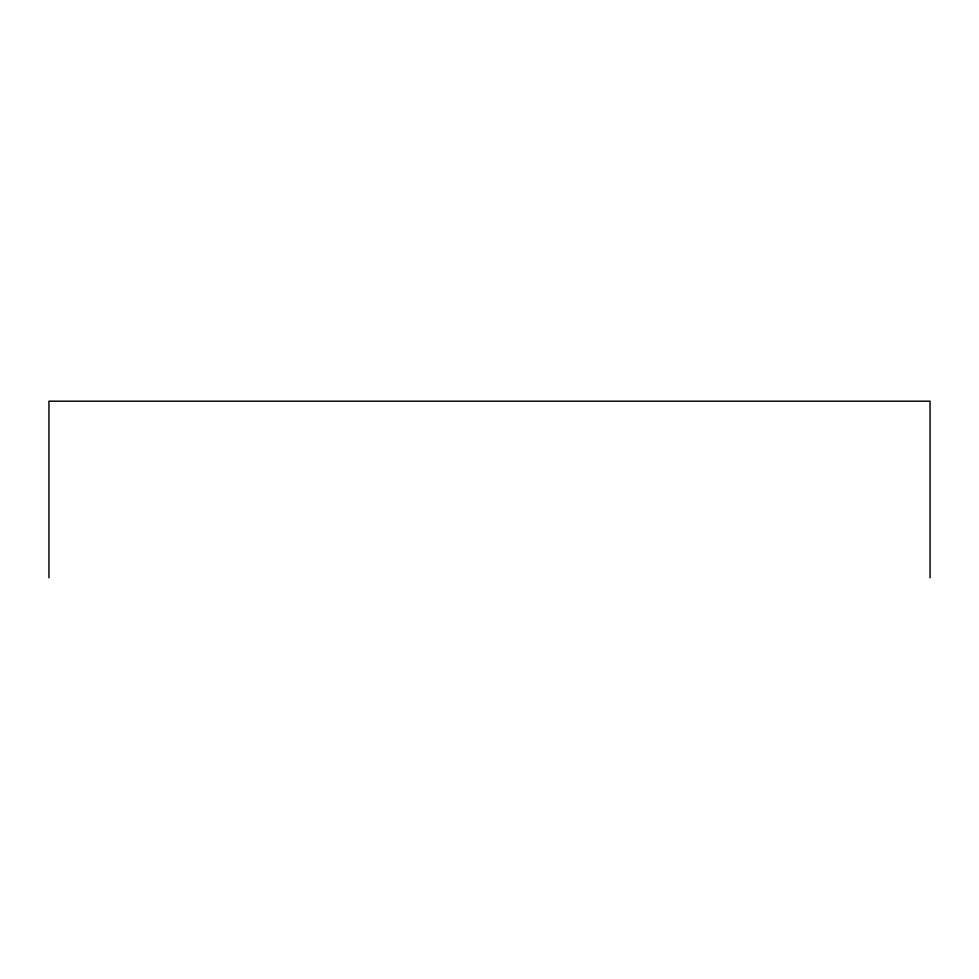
<?xml version="1.0" encoding="UTF-8"?>
<svg xmlns="http://www.w3.org/2000/svg" width="979" height="979" viewBox="0 0 979 979"><rect width="100%" height="100%" fill="white"/><g stroke="black" fill="none" stroke-linecap="round" stroke-linejoin="round"><path stroke-width="1.47" d="M930.05 577.818L930.05 401.182L48.95 401.182L48.95 577.818"/></g></svg>
